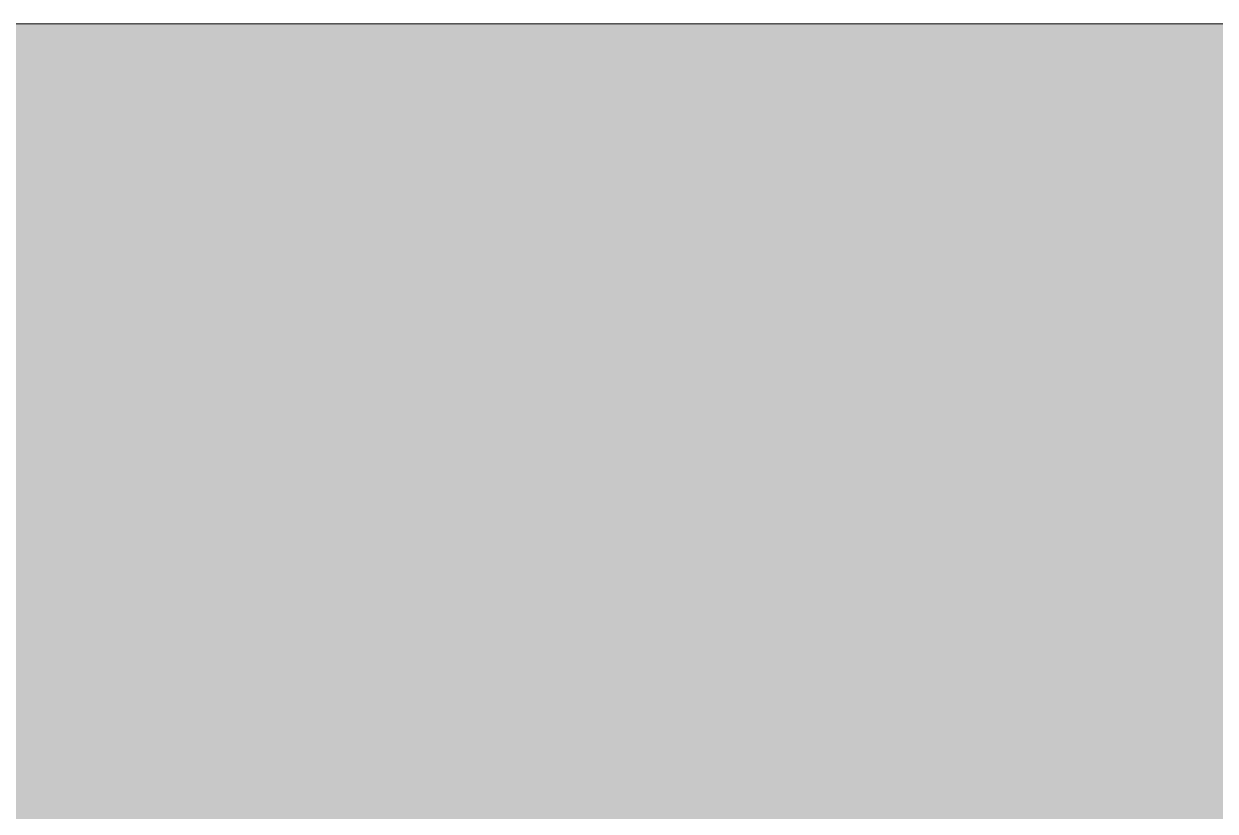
# Model space of a CAD drawing. Header units: inches. Extents: x 1076 to 2563, y 349 to 2134.
# Drawn here: x 1949.3 to 2082, y 646.6 to 734.3 of the extents above; entities that cross this region are included whole.
import ezdxf

# ---------------------------------------------------------------- set-up
doc = ezdxf.new("R2010")
doc.units = ezdxf.units.IN
doc.header["$MEASUREMENT"] = 0
doc.layers.add('A-DETL-GENF', color=92, linetype='Continuous', lineweight=9)
doc.layers.add('I-WALL', color=2, linetype='Continuous', lineweight=13)

msp = doc.modelspace()

# ---------------------------------------------------------------- hatches: boundary and pattern name
at = {"layer": 'A-DETL-GENF'}
h = msp.add_hatch(color=9, dxfattribs=at)
h.paths.add_polyline_path([(1093.71, 368.66), (1230.56, 368.66), (1230.56, 390.38), (1254.56, 390.38), (1254.56, 368.66), (1393.71, 368.66), (1393.71, 386.38), (1417.71, 386.38), (1417.71, 368.66), (1554.67, 368.66), (1554.67, 390.41), (1578.67, 390.41), (1578.67, 368.66), (1878.43, 368.66), (1878.43, 389.39), (1902.43, 389.39), (1902.43, 368.66), (2040.59, 368.66), (2040.59, 384.98), (2064.59, 384.98), (2064.59, 368.66), (2203.38, 368.66), (2203.38, 390.98), (2227.38, 390.98), (2227.38, 368.66), (2365.54, 368.66), (2365.54, 384.98), (2389.54, 384.98), (2389.54, 368.66), (2527.71, 368.66), (2527.74, 385.18), (2542.98, 385.18), (2542.98, 456.73), (2521.63, 456.73), (2521.63, 480.73), (2542.98, 480.73), (2542.98, 552.88), (2523.82, 552.88), (2523.82, 576.88), (2542.98, 576.88), (2542.98, 715.05), (2523.76, 715.05), (2523.76, 724.3), (2226.34, 724.3), (2226.34, 706.86), (2108.66, 706.86), (2108.66, 734.32), (1946.15, 734.36), (1946.15, 831.36), (1879.66, 831.36), (1879.66, 902.68), (1577.59, 902.68), (1577.59, 868.56), (1555.59, 868.56), (1555.59, 902.68), (1254.37, 902.68), (1254.37, 866.56), (1232.37, 866.56), (1232.37, 902.68), (1098, 902.68), (1098, 901.93), (1096.5, 901.93), (1096.5, 902.68), (1083.68, 902.68), (1083.68, 386.58), (1093.71, 386.58)], flags=0)
h.paths.add_polyline_path([(1715.71, 368.92), (1715.71, 386.92), (1739.71, 386.92), (1739.71, 368.92)], flags=0)
h.paths.add_polyline_path([(2204.34, 546.42), (2204.34, 630.42), (2226.34, 630.42), (2226.34, 546.42)], flags=0)
h.paths.add_polyline_path([(1880.37, 546.42), (1880.37, 584.42), (1902.37, 584.42), (1902.37, 546.42)], flags=0)
h.paths.add_polyline_path([(1578.67, 546.42), (1557.37, 546.42), (1557.37, 584.42), (1579.37, 584.42), (1579.37, 546.42)], flags=0)
h.paths.add_polyline_path([(1232.37, 546.42), (1232.37, 584.42), (1254.37, 584.42), (1254.37, 546.42)], flags=0)
h.paths.add_polyline_path([(1254.37, 828.43), (1232.37, 828.43), (1232.37, 866.43), (1254.37, 866.43), (1254.37, 830.79)], flags=0)

# ---------------------------------------------------------------- linework, layer by layer
at = {"layer": 'I-WALL', "color": 8, "lineweight": 20}
msp.add_line((1946.15, 734.32), (2108.66, 734.32), dxfattribs=at)

doc.saveas('drawing.dxf')
